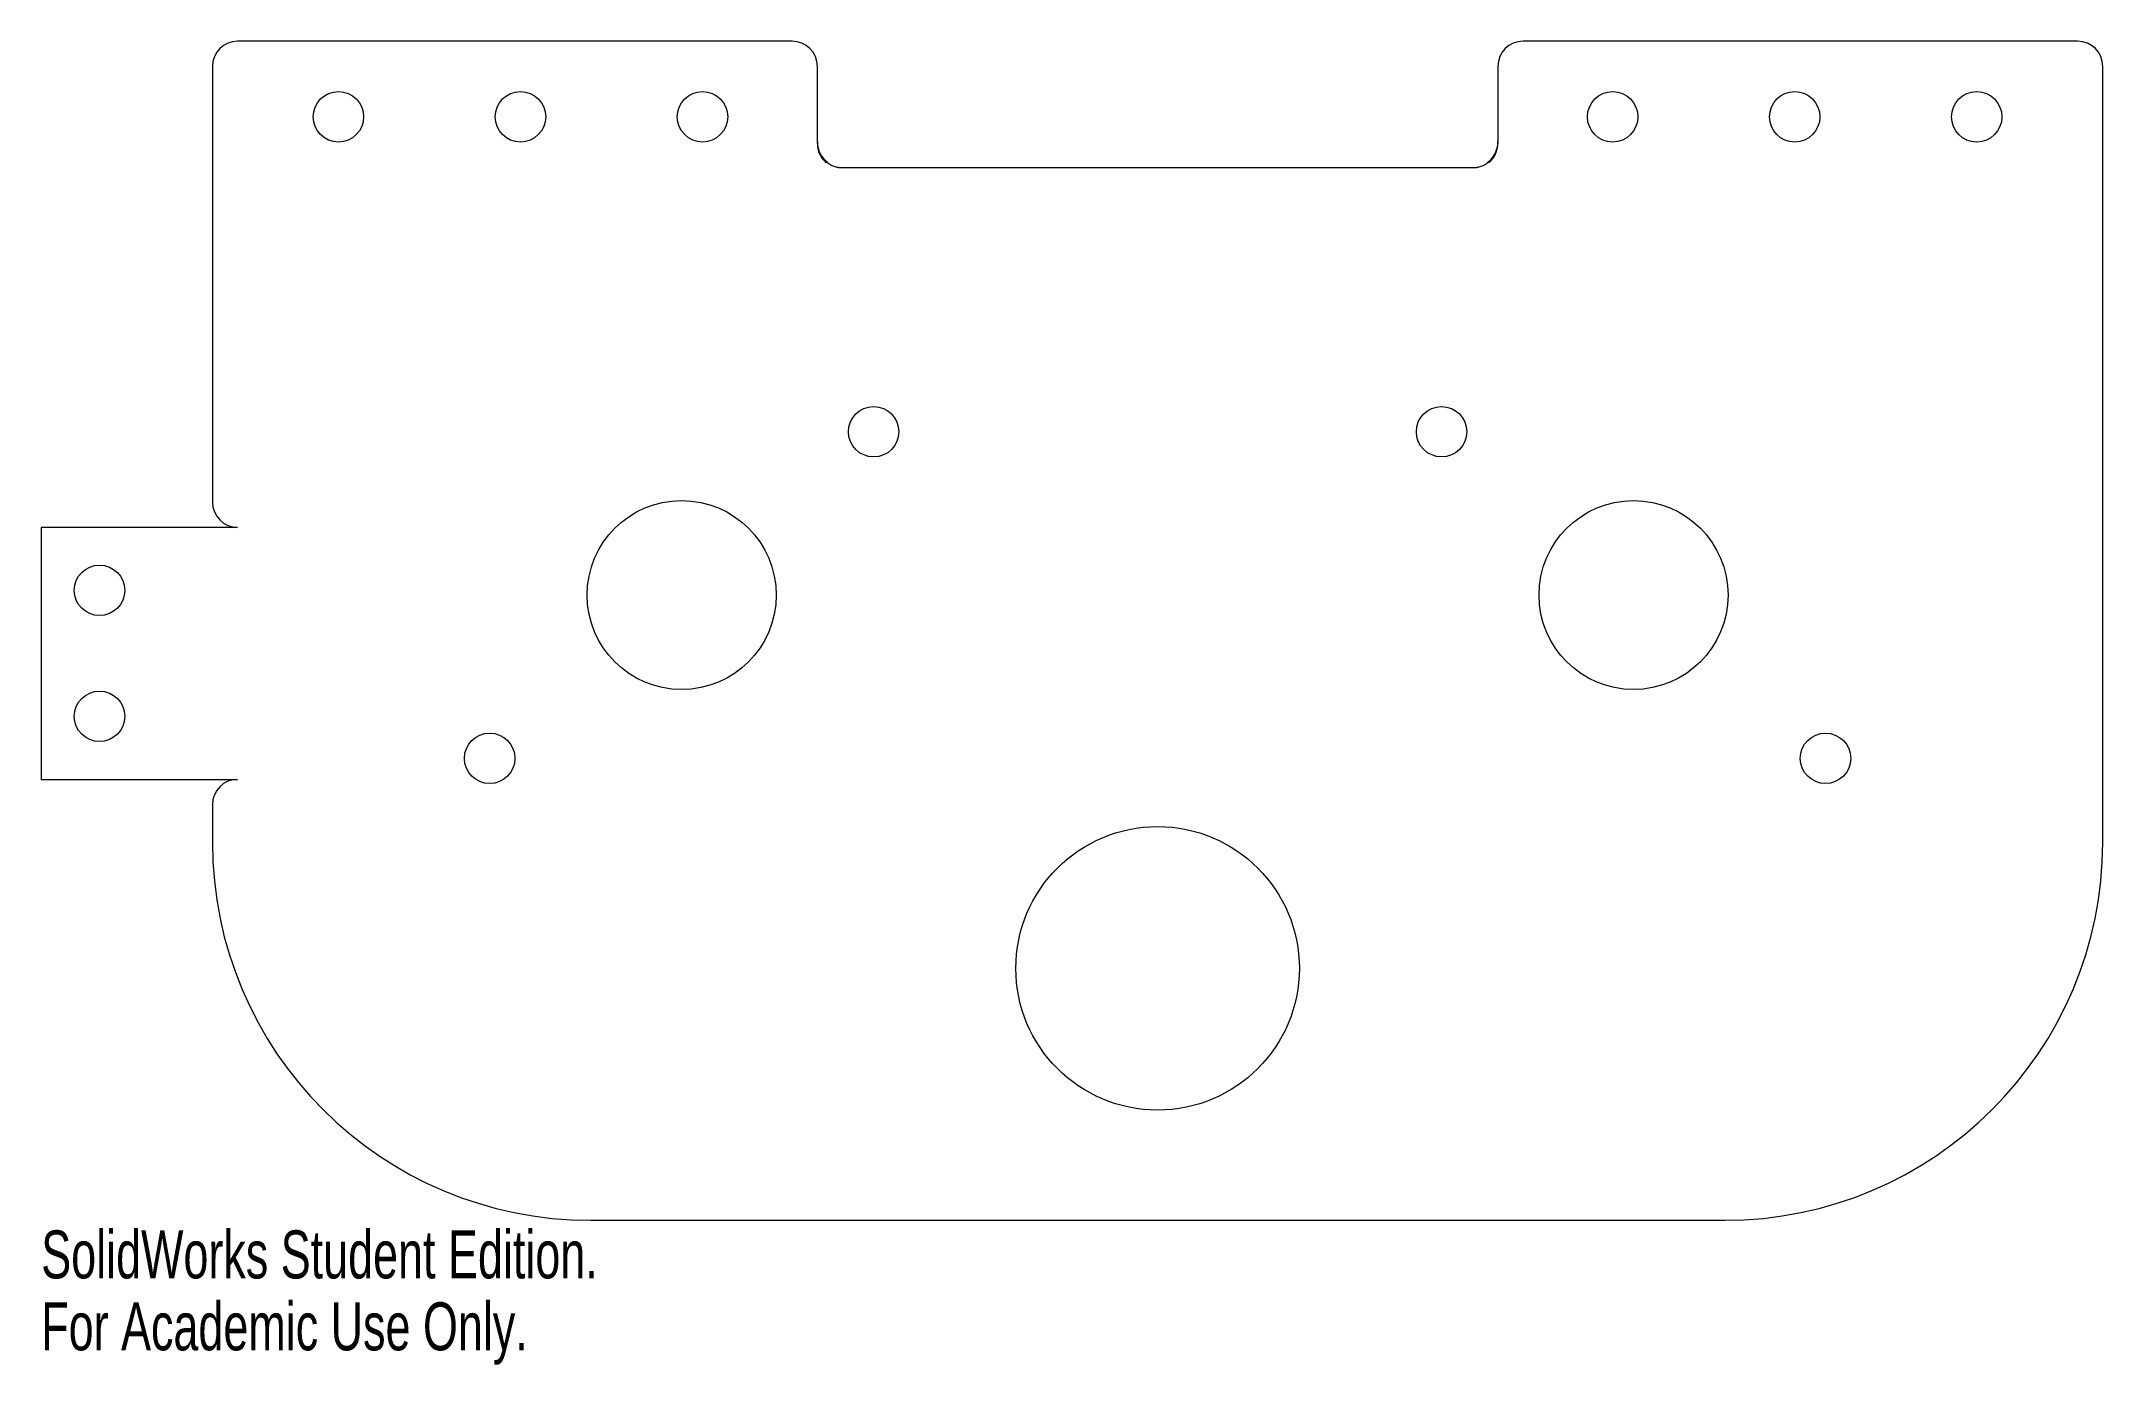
# Model space of a CAD drawing. Header units: inches. Extents: x -4.43 to 3.75, y -2.57 to 2.68.
import ezdxf

# ---------------------------------------------------------------- set-up
doc = ezdxf.new("R2010")
doc.units = ezdxf.units.IN
doc.header["$MEASUREMENT"] = 0
doc.styles.add('SLDTEXTSTYLE0', font='TXT', dxfattribs={"width": 0.7})

msp = doc.modelspace()

# ---------------------------------------------------------------- linework, layer by layer
at = {"color": 7, "linetype": 'Continuous', "lineweight": 15}
for p, q in [((-1.45, 2.6792), (-3.65, 2.6792)), ((3.65, 2.6792), (1.45, 2.6792)), ((-3.75, 2.5792), (-3.75, 0.85)), ((-1.35, 2.2733), (-1.35, 2.5792)), ((1.35, 2.5792), (1.35, 2.2733)), ((3.75, -0.5), (3.75, 2.5792)), ((-1.3121, 2.1978), (-1.3157, 2.1978)), ((1.25, 2.1762), (-1.25, 2.1762)), ((1.3157, 2.1979), (1.312, 2.1979)), ((-4.4292, 0.75), (-4.4292, -0.25)), ((-3.65, 0.75), (-4.4292, 0.75)), ((-4.4292, -0.25), (-3.65, -0.25)), ((-3.75, -0.35), (-3.75, -0.5)), ((-2.25, -2), (2.25, -2))]:
    msp.add_line(p, q, dxfattribs=at)
for centre, radius in [((-3.25, 2.3792), 0.1), ((-2.5278, 2.3792), 0.1), ((-1.8056, 2.3792), 0.1), ((1.8056, 2.3792), 0.1), ((2.5278, 2.3792), 0.1), ((3.25, 2.3792), 0.1), ((-1.1266, 1.1293), 0.1), ((1.1266, 1.1293), 0.1), ((-1.8883, 0.4813), 0.375), ((1.8883, 0.4813), 0.375), ((-4.1979, 0.5), 0.1), ((-4.1979, 0), 0.1), ((-2.65, -0.1667), 0.1), ((2.65, -0.1667), 0.1), ((0, -1), 0.5625)]:
    msp.add_circle(centre, radius, dxfattribs=at)
for centre, radius, start, end in [((-3.65, 2.5792), 0.1, 90, 180), ((-1.45, 2.5792), 0.1, 0, 90), ((1.45, 2.5792), 0.1, 90, 180), ((3.65, 2.5792), 0.1, 0, 90), ((-1.2499, 2.2793), 0.1001, 179.98968, 234.34704), ((-1.2498, 2.2733), 0.1002, 179.99297, 228.86297), ((1.2499, 2.2793), 0.1001, 305.65448, 0.0088), ((1.2498, 2.2733), 0.1002, 311.13703, 0.00703), ((-3.65, 0.85), 0.1, 180, 270), ((-3.65, -0.35), 0.1, 90, 180), ((-2.25, -0.5), 1.5, 180, 270), ((2.25, -0.5), 1.5, 270, 0)]:
    msp.add_arc(centre, radius, start, end, dxfattribs=at)
msp.add_open_spline([(-1.3121, 2.1978), (-1.3108, 2.1978), (-1.3095, 2.1978), (-1.3082, 2.1979)], degree=3, dxfattribs=at)
for points in [[(-1.25, 2.1762), (-1.2535, 2.1763), (-1.2567, 2.1765), (-1.2608, 2.1768), (-1.2621, 2.177), (-1.2645, 2.1773), (-1.2653, 2.1774), (-1.2721, 2.1785), (-1.2775, 2.1799), (-1.2855, 2.1827), (-1.2881, 2.1837), (-1.2919, 2.1854), (-1.2932, 2.186), (-1.2957, 2.1872), (-1.2972, 2.188), (-1.3018, 2.1905), (-1.3064, 2.1936), (-1.3121, 2.1978)], [(1.312, 2.1979), (1.3092, 2.1958), (1.3066, 2.1939), (1.3032, 2.1916), (1.3021, 2.1909), (1.3, 2.1896), (1.2994, 2.1892), (1.2933, 2.1859), (1.2882, 2.1836), (1.2802, 2.1808), (1.2775, 2.18), (1.2735, 2.179), (1.2721, 2.1787), (1.2694, 2.1781), (1.2677, 2.1778), (1.2626, 2.1769), (1.257, 2.1764), (1.25, 2.1762)]]:
    msp.add_open_spline(points, degree=3, knots=[0, 0, 0, 0, 0.125, 0.125, 0.1875, 0.1875, 0.25, 0.25, 0.5, 0.5, 0.625, 0.625, 0.6875, 0.6875, 0.75, 0.75, 1, 1, 1, 1], dxfattribs=at)

# ---------------------------------------------------------------- texts
at = {"color": 7, "linetype": 'Continuous', "char_height": 0.1903, "attachment_point": 1, "style": 'SLDTEXTSTYLE0'}
for s, insert in [('SolidWorks Student Edition.', (-4.4292, -2.0401)), ('For Academic Use Only.', (-4.4292, -2.3256))]:
    msp.add_mtext(s, dxfattribs=dict(at, insert=insert))

doc.saveas('drawing.dxf')
